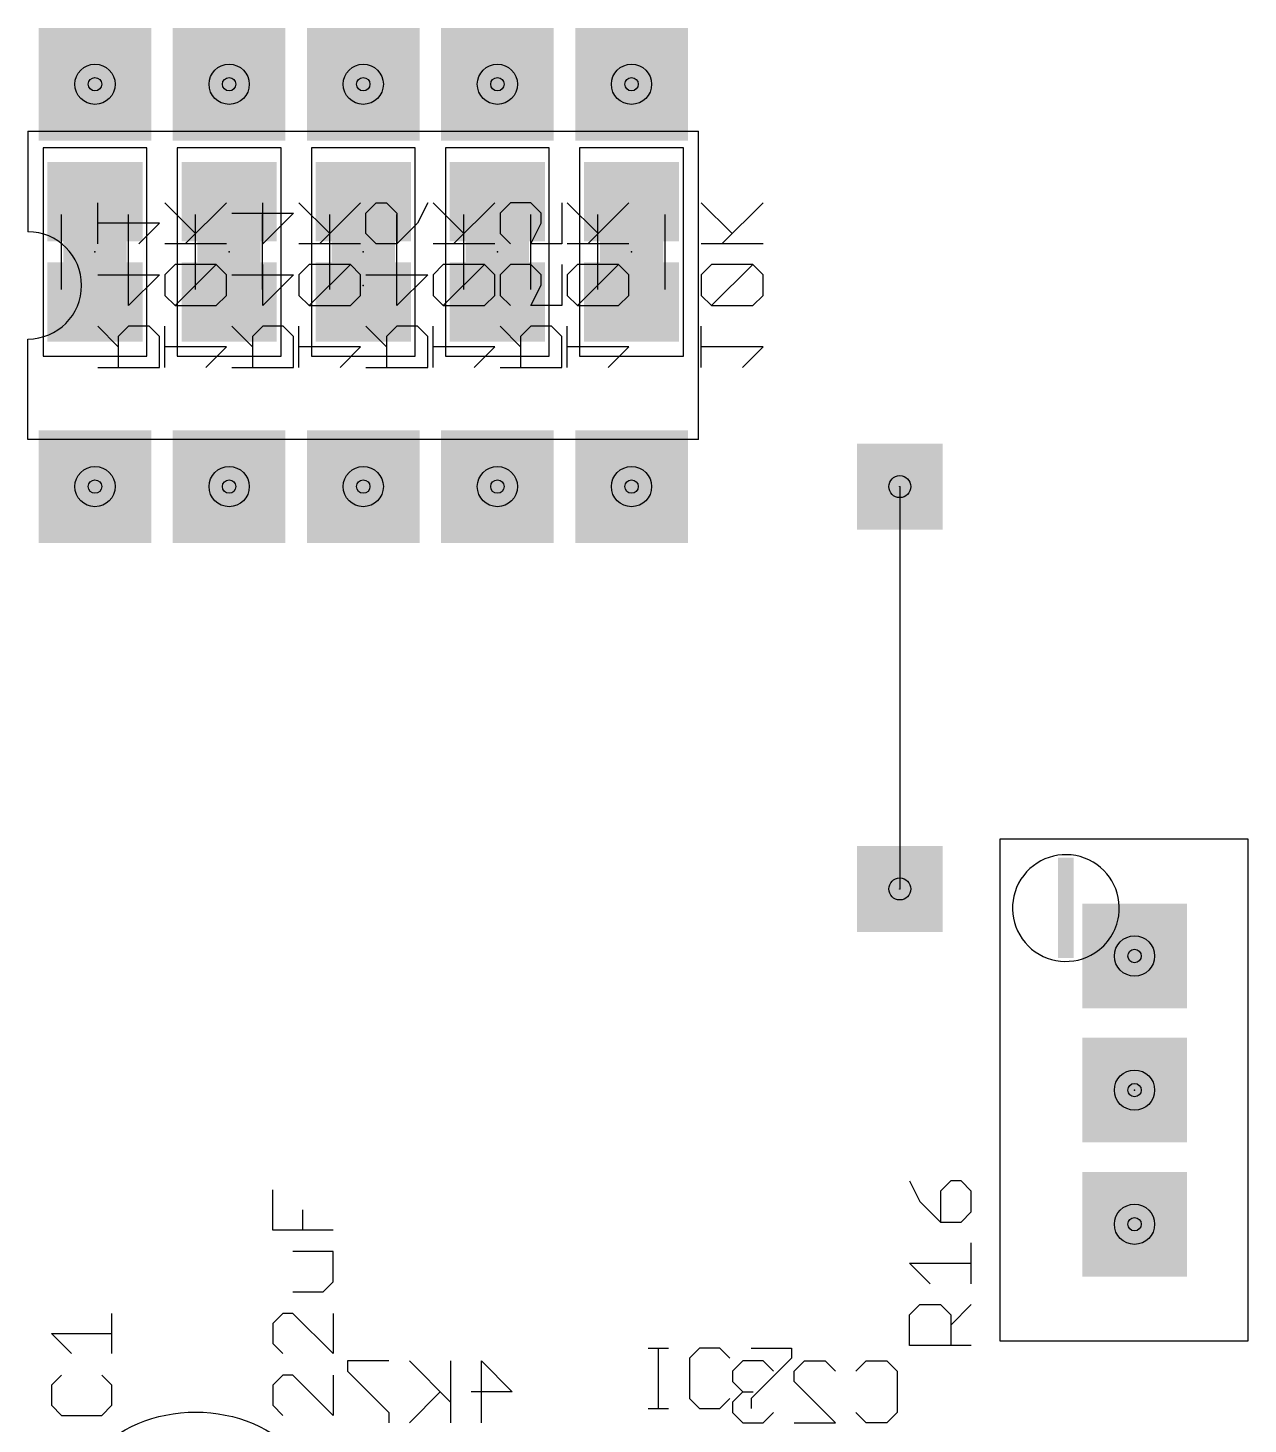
# Model space of a CAD drawing. Extents: x -2 to 128, y 10 to 112.
# Drawn here: x 77.47 to 100.58, y 28.6 to 55.04 of the extents above; entities that cross this region are included whole.
import ezdxf

# ---------------------------------------------------------------- set-up
doc = ezdxf.new("R2010")
doc.units = 0
for name, color, linetype in [('1', 22, 'CONTINUOUS'), ('17', 82, 'CONTINUOUS'), ('18', 82, 'CONTINUOUS'), ('21', 253, 'CONTINUOUS'), ('22', 253, 'CONTINUOUS'), ('23', 7, 'CONTINUOUS'), ('24', 7, 'CONTINUOUS'), ('25', 253, 'CONTINUOUS'), ('26', 253, 'CONTINUOUS'), ('27', 253, 'CONTINUOUS'), ('28', 253, 'CONTINUOUS'), ('29', 253, 'CONTINUOUS'), ('30', 253, 'CONTINUOUS'), ('32', 253, 'CONTINUOUS'), ('36', 253, 'CONTINUOUS'), ('40', 175, 'CONTINUOUS'), ('44', 253, 'CONTINUOUS'), ('51', 253, 'CONTINUOUS'), ('52', 253, 'CONTINUOUS')]:
    doc.layers.add(name, color=color, linetype=linetype)

# ---------------------------------------------------------------- blocks, each defined once
blk = doc.blocks.new('SQUAREP')
blk.add_solid([(-0.5, -0.5), (0.5, -0.5), (-0.5, 0.5), (0.5, 0.5)])
blk = doc.blocks.new('ROUNDP')
blk.add_circle((0, 0), 0.5)
blk = doc.blocks.new('RECT')
blk.add_solid([(-0.5, -0.5), (0.5, -0.5), (-0.5, 0.5), (0.5, 0.5)])
blk = doc.blocks.new('SQUAREV')
blk.add_solid([(-0.5, -0.5), (0.5, -0.5), (-0.5, 0.5), (0.5, 0.5)])
blk = doc.blocks.new('ROUNDV')
blk.add_circle((0, 0), 0.5)

msp = doc.modelspace()

# ---------------------------------------------------------------- linework, layer by layer
at = {"layer": '1'}
msp.add_line((93.98, 46.355), (93.98, 38.735), dxfattribs=at)
at = {"layer": '21'}
for p, q in [((100.575, 39.675), (95.875, 39.675)), ((95.875, 39.675), (95.875, 30.175)), ((100.575, 30.175), (100.575, 39.675)), ((95.875, 30.175), (100.575, 30.175))]:
    msp.add_line(p, q, dxfattribs=at)
msp.add_circle((80.645, 26.035), 2.794, dxfattribs=at)
msp.add_arc((97.125, 38.3732), 1.0109, 351.5693, 302.9602, dxfattribs=at)
at = {"layer": '22'}
for p, q in [((77.47, 53.086), (90.17, 53.086)), ((77.47, 53.086), (77.47, 51.181)), ((90.17, 47.244), (90.17, 53.086)), ((77.47, 47.244), (77.47, 49.149)), ((90.17, 47.244), (77.47, 47.244))]:
    msp.add_line(p, q, dxfattribs=at)
msp.add_arc((77.47, 50.165), 1.016, 270, 90, dxfattribs=at)
at = {"layer": '23'}
msp.add_point((98.425, 34.925), dxfattribs=at)
at = {"layer": '24'}
for p in [(78.74, 50.8), (81.28, 50.8), (83.82, 50.8), (86.36, 50.8), (88.9, 50.8), (83.82, 50.165)]:
    msp.add_point(p, dxfattribs=at)
at = {"layer": '25'}
for p, q in [((94.1648, 33.2042), (94.3597, 32.8144)), ((94.9444, 33.2042), (94.7495, 33.0093)), ((95.1393, 33.2042), (94.9444, 33.2042)), ((95.3342, 33.0093), (95.1393, 33.2042)), ((94.3597, 32.8144), (94.7495, 32.4246)), ((94.7495, 33.0093), (94.7495, 32.4246)), ((95.3342, 32.6195), (95.3342, 33.0093)), ((95.1393, 32.4246), (95.3342, 32.6195)), ((94.7495, 32.4246), (95.1393, 32.4246)), ((95.3342, 31.2552), (95.3342, 32.0348)), ((94.5546, 31.2552), (94.1648, 31.645)), ((94.1648, 31.645), (95.3342, 31.645)), ((79.0575, 29.9349), (79.0575, 30.6975)), ((94.1648, 30.6705), (94.3597, 30.8654)), ((94.3597, 30.8654), (94.7495, 30.8654)), ((94.7495, 30.8654), (94.9444, 30.6705)), ((94.9444, 30.4756), (95.3342, 30.8654)), ((94.1648, 30.0858), (94.1648, 30.6705)), ((94.9444, 30.6705), (94.9444, 30.0858)), ((78.2948, 29.9349), (77.9135, 30.3162)), ((77.9135, 30.3162), (79.0575, 30.3162)), ((89.2175, 30.0365), (89.5988, 30.0365)), ((89.4082, 28.8925), (89.4082, 30.0365)), ((90.1878, 30.0365), (89.9971, 29.8458)), ((90.5691, 30.0365), (90.1878, 30.0365)), ((90.7597, 29.8458), (90.5691, 30.0365)), ((91.1665, 30.0365), (91.9291, 30.0365)), ((91.9291, 30.0365), (91.9291, 29.8458)), ((95.3342, 30.0858), (94.1648, 30.0858)), ((89.9971, 29.8458), (89.9971, 29.0832)), ((91.9291, 29.8458), (91.1665, 29.0832)), ((78.1042, 29.5282), (77.9135, 29.3375)), ((79.0575, 29.3375), (78.8668, 29.5282)), ((77.9135, 29.3375), (77.9135, 28.9562)), ((79.0575, 28.9562), (79.0575, 29.3375)), ((77.9135, 28.9562), (78.1042, 28.7655)), ((78.8668, 28.7655), (79.0575, 28.9562)), ((89.2175, 28.8925), (89.5988, 28.8925)), ((89.9971, 29.0832), (90.1878, 28.8925)), ((90.1878, 28.8925), (90.5691, 28.8925)), ((90.5691, 28.8925), (90.7597, 29.0832)), ((91.1665, 29.0832), (91.1665, 28.8925)), ((78.1042, 28.7655), (78.8668, 28.7655))]:
    msp.add_line(p, q, dxfattribs=at)
at = {"layer": '26'}
for p, q in [((78.7908, 50.9514), (78.7908, 51.731)), ((81.9155, 50.9514), (81.9155, 51.731)), ((83.8708, 51.5361), (84.0657, 51.731)), ((84.0657, 51.731), (84.2606, 51.731)), ((84.2606, 51.731), (84.4555, 51.5361)), ((85.0402, 51.731), (84.8453, 51.3412)), ((86.6057, 51.731), (86.4108, 51.5361)), ((86.9955, 51.731), (86.6057, 51.731)), ((87.1904, 51.5361), (86.9955, 51.731)), ((87.5802, 51.731), (87.5802, 50.9514)), ((79.9602, 51.3412), (78.7908, 51.3412)), ((79.5704, 50.9514), (79.9602, 51.3412)), ((81.3308, 51.5361), (82.5002, 51.5361)), ((82.5002, 51.5361), (81.9155, 50.9514)), ((83.8708, 51.1463), (83.8708, 51.5361)), ((84.4555, 51.5361), (84.4555, 50.9514)), ((84.8453, 51.3412), (84.4555, 50.9514)), ((86.4108, 51.5361), (86.4108, 51.1463)), ((86.9955, 50.9514), (87.1904, 51.3412)), ((87.1904, 51.3412), (87.1904, 51.5361)), ((84.0657, 50.9514), (83.8708, 51.1463)), ((86.4108, 51.1463), (86.6057, 50.9514)), ((84.4555, 50.9514), (84.0657, 50.9514)), ((87.5802, 50.9514), (86.9955, 50.9514)), ((79.3755, 49.782), (79.3755, 50.5616)), ((81.9155, 49.782), (81.9155, 50.5616)), ((84.4555, 49.782), (84.4555, 50.5616)), ((86.6057, 50.5616), (86.4108, 50.3667)), ((86.9955, 50.5616), (86.6057, 50.5616)), ((87.1904, 50.3667), (86.9955, 50.5616)), ((87.5802, 50.5616), (87.5802, 49.782)), ((78.7908, 50.3667), (79.9602, 50.3667)), ((79.9602, 50.3667), (79.3755, 49.782)), ((81.3308, 50.3667), (82.5002, 50.3667)), ((82.5002, 50.3667), (81.9155, 49.782)), ((83.8708, 50.3667), (85.0402, 50.3667)), ((85.0402, 50.3667), (84.4555, 49.782)), ((86.4108, 50.3667), (86.4108, 49.9769)), ((87.1904, 50.1718), (87.1904, 50.3667)), ((86.4108, 49.9769), (86.6057, 49.782)), ((86.9955, 49.782), (87.1904, 50.1718)), ((87.5802, 49.782), (86.9955, 49.782)), ((79.1806, 49.0024), (78.7908, 49.3922)), ((79.3755, 49.3922), (79.1806, 49.1973)), ((79.1806, 49.1973), (79.1806, 48.6126)), ((79.7653, 49.3922), (79.3755, 49.3922)), ((79.9602, 49.1973), (79.7653, 49.3922)), ((79.9602, 48.6126), (79.9602, 49.1973)), ((81.7206, 49.0024), (81.3308, 49.3922)), ((81.9155, 49.3922), (81.7206, 49.1973)), ((81.7206, 49.1973), (81.7206, 48.6126)), ((82.3053, 49.3922), (81.9155, 49.3922)), ((82.5002, 49.1973), (82.3053, 49.3922)), ((82.5002, 48.6126), (82.5002, 49.1973)), ((84.2606, 49.0024), (83.8708, 49.3922)), ((84.4555, 49.3922), (84.2606, 49.1973)), ((84.2606, 49.1973), (84.2606, 48.6126)), ((84.8453, 49.3922), (84.4555, 49.3922)), ((85.0402, 49.1973), (84.8453, 49.3922)), ((85.0402, 48.6126), (85.0402, 49.1973)), ((86.8006, 49.0024), (86.4108, 49.3922)), ((86.9955, 49.3922), (86.8006, 49.1973)), ((86.8006, 49.1973), (86.8006, 48.6126)), ((87.3853, 49.3922), (86.9955, 49.3922)), ((87.5802, 49.1973), (87.3853, 49.3922)), ((87.5802, 48.6126), (87.5802, 49.1973)), ((78.7908, 48.6126), (79.9602, 48.6126)), ((81.3308, 48.6126), (82.5002, 48.6126)), ((83.8708, 48.6126), (85.0402, 48.6126)), ((86.4108, 48.6126), (87.5802, 48.6126)), ((91.0057, 29.7952), (90.8108, 29.6003)), ((91.3955, 29.7952), (91.0057, 29.7952)), ((91.5904, 29.6003), (91.3955, 29.7952)), ((91.9802, 29.6003), (92.1751, 29.7952)), ((92.1751, 29.7952), (92.5649, 29.7952)), ((92.5649, 29.7952), (92.7598, 29.6003)), ((93.1496, 29.6003), (93.3445, 29.7952)), ((93.3445, 29.7952), (93.7343, 29.7952)), ((93.7343, 29.7952), (93.9292, 29.6003)), ((90.8108, 29.6003), (90.8108, 29.4054)), ((90.8108, 29.4054), (91.0057, 29.2105)), ((91.9802, 29.4054), (91.9802, 29.6003)), ((92.7598, 28.6258), (91.9802, 29.4054)), ((93.9292, 29.6003), (93.9292, 28.8207)), ((91.0057, 29.2105), (90.8108, 29.0156)), ((91.0057, 29.2105), (91.2006, 29.2105)), ((90.8108, 29.0156), (90.8108, 28.8207)), ((90.8108, 28.8207), (91.0057, 28.6258)), ((91.0057, 28.6258), (91.3955, 28.6258)), ((91.3955, 28.6258), (91.5904, 28.8207)), ((91.9802, 28.6258), (92.7598, 28.6258)), ((93.3445, 28.6258), (93.1496, 28.8207)), ((93.7343, 28.6258), (93.3445, 28.6258)), ((93.9292, 28.8207), (93.7343, 28.6258))]:
    msp.add_line(p, q, dxfattribs=at)
at = {"layer": '27'}
for p, q in [((82.1045, 32.2737), (82.1045, 33.0363)), ((82.6765, 32.2737), (82.6765, 32.655)), ((83.2485, 32.2737), (82.1045, 32.2737)), ((83.2485, 31.8669), (82.4858, 31.8669)), ((83.2485, 31.295), (83.2485, 31.8669)), ((83.0578, 31.1043), (83.2485, 31.295)), ((82.4858, 31.1043), (83.0578, 31.1043)), ((82.2952, 30.6975), (82.1045, 30.5069)), ((82.4858, 30.6975), (82.2952, 30.6975)), ((83.2485, 29.9349), (82.4858, 30.6975)), ((83.2485, 30.6975), (83.2485, 29.9349)), ((82.1045, 30.5069), (82.1045, 30.1256)), ((82.1045, 30.1256), (82.2952, 29.9349)), ((82.2952, 29.5282), (82.1045, 29.3375)), ((82.4858, 29.5282), (82.2952, 29.5282)), ((83.2485, 28.7655), (82.4858, 29.5282)), ((83.2485, 29.5282), (83.2485, 28.7655)), ((82.1045, 29.3375), (82.1045, 28.9562)), ((82.1045, 28.9562), (82.2952, 28.7655))]:
    msp.add_line(p, q, dxfattribs=at)
at = {"layer": '28'}
for p, q in [((80.6455, 51.1463), (80.0608, 51.731)), ((80.4506, 50.9514), (81.2302, 51.731)), ((83.1855, 51.1463), (82.6008, 51.731)), ((82.9906, 50.9514), (83.7702, 51.731)), ((85.7255, 51.1463), (85.1408, 51.731)), ((85.5306, 50.9514), (86.3102, 51.731)), ((88.2655, 51.1463), (87.6808, 51.731)), ((88.0706, 50.9514), (88.8502, 51.731)), ((90.8055, 51.1463), (90.2208, 51.731)), ((90.6106, 50.9514), (91.3902, 51.731)), ((81.2302, 50.9514), (80.0608, 50.9514)), ((83.7702, 50.9514), (82.6008, 50.9514)), ((86.3102, 50.9514), (85.1408, 50.9514)), ((88.8502, 50.9514), (87.6808, 50.9514)), ((91.3902, 50.9514), (90.2208, 50.9514)), ((80.2557, 50.5616), (80.0608, 50.3667)), ((81.0353, 50.5616), (80.2557, 50.5616)), ((80.2557, 49.782), (81.0353, 50.5616)), ((81.2302, 50.3667), (81.0353, 50.5616)), ((82.7957, 50.5616), (82.6008, 50.3667)), ((83.5753, 50.5616), (82.7957, 50.5616)), ((82.7957, 49.782), (83.5753, 50.5616)), ((83.7702, 50.3667), (83.5753, 50.5616)), ((85.3357, 50.5616), (85.1408, 50.3667)), ((86.1153, 50.5616), (85.3357, 50.5616)), ((85.3357, 49.782), (86.1153, 50.5616)), ((86.3102, 50.3667), (86.1153, 50.5616)), ((87.8757, 50.5616), (87.6808, 50.3667)), ((88.6553, 50.5616), (87.8757, 50.5616)), ((87.8757, 49.782), (88.6553, 50.5616)), ((88.8502, 50.3667), (88.6553, 50.5616)), ((90.4157, 50.5616), (90.2208, 50.3667)), ((91.1953, 50.5616), (90.4157, 50.5616)), ((90.4157, 49.782), (91.1953, 50.5616)), ((91.3902, 50.3667), (91.1953, 50.5616)), ((80.0608, 50.3667), (80.0608, 49.9769)), ((81.2302, 49.9769), (81.2302, 50.3667)), ((82.6008, 50.3667), (82.6008, 49.9769)), ((83.7702, 49.9769), (83.7702, 50.3667)), ((85.1408, 50.3667), (85.1408, 49.9769)), ((86.3102, 49.9769), (86.3102, 50.3667)), ((87.6808, 50.3667), (87.6808, 49.9769)), ((88.8502, 49.9769), (88.8502, 50.3667)), ((90.2208, 50.3667), (90.2208, 49.9769)), ((91.3902, 49.9769), (91.3902, 50.3667)), ((80.0608, 49.9769), (80.2557, 49.782)), ((81.0353, 49.782), (81.2302, 49.9769)), ((82.6008, 49.9769), (82.7957, 49.782)), ((83.5753, 49.782), (83.7702, 49.9769)), ((85.1408, 49.9769), (85.3357, 49.782)), ((86.1153, 49.782), (86.3102, 49.9769)), ((87.6808, 49.9769), (87.8757, 49.782)), ((88.6553, 49.782), (88.8502, 49.9769)), ((90.2208, 49.9769), (90.4157, 49.782)), ((91.1953, 49.782), (91.3902, 49.9769)), ((80.2557, 49.782), (81.0353, 49.782)), ((82.7957, 49.782), (83.5753, 49.782)), ((85.3357, 49.782), (86.1153, 49.782)), ((87.8757, 49.782), (88.6553, 49.782)), ((90.4157, 49.782), (91.1953, 49.782)), ((80.0608, 48.6126), (80.0608, 49.3922)), ((82.6008, 48.6126), (82.6008, 49.3922)), ((85.1408, 48.6126), (85.1408, 49.3922)), ((87.6808, 48.6126), (87.6808, 49.3922)), ((90.2208, 48.6126), (90.2208, 49.3922)), ((81.2302, 49.0024), (80.0608, 49.0024)), ((80.8404, 48.6126), (81.2302, 49.0024)), ((83.7702, 49.0024), (82.6008, 49.0024)), ((83.3804, 48.6126), (83.7702, 49.0024)), ((86.3102, 49.0024), (85.1408, 49.0024)), ((85.9204, 48.6126), (86.3102, 49.0024)), ((88.8502, 49.0024), (87.6808, 49.0024)), ((88.4604, 48.6126), (88.8502, 49.0024)), ((91.3902, 49.0024), (90.2208, 49.0024)), ((91.0004, 48.6126), (91.3902, 49.0024)), ((84.3036, 29.7952), (83.524, 29.7952)), ((83.524, 29.7952), (83.524, 29.6003)), ((85.473, 29.0156), (84.6934, 29.7952)), ((85.473, 29.7952), (85.473, 28.6258)), ((86.0577, 28.6258), (86.0577, 29.7952)), ((86.0577, 29.7952), (86.6424, 29.2105)), ((83.524, 29.6003), (84.3036, 28.8207)), ((85.2781, 29.2105), (84.6934, 28.6258)), ((86.6424, 29.2105), (85.8628, 29.2105)), ((84.3036, 28.8207), (84.3036, 28.6258))]:
    msp.add_line(p, q, dxfattribs=at)
at = {"layer": '40'}
for p, q in [((77.757, 52.773), (77.757, 48.827)), ((79.723, 52.773), (77.757, 52.773)), ((79.723, 48.827), (79.723, 52.773)), ((80.297, 52.773), (80.297, 48.827)), ((82.263, 52.773), (80.297, 52.773)), ((82.263, 48.827), (82.263, 52.773)), ((82.837, 52.773), (82.837, 48.827)), ((84.803, 52.773), (82.837, 52.773)), ((84.803, 48.827), (84.803, 52.773)), ((85.377, 52.773), (85.377, 48.827)), ((87.343, 52.773), (85.377, 52.773)), ((87.343, 48.827), (87.343, 52.773)), ((87.917, 52.773), (87.917, 48.827)), ((89.883, 52.773), (87.917, 52.773)), ((89.883, 48.827), (89.883, 52.773)), ((77.757, 48.827), (79.723, 48.827)), ((80.297, 48.827), (82.263, 48.827)), ((82.837, 48.827), (84.803, 48.827)), ((85.377, 48.827), (87.343, 48.827)), ((87.917, 48.827), (89.883, 48.827))]:
    msp.add_line(p, q, dxfattribs=at)
at = {"layer": '44'}
for centre, radius in [((78.74, 53.975), 0.127), ((81.28, 53.975), 0.127), ((83.82, 53.975), 0.127), ((86.36, 53.975), 0.127), ((88.9, 53.975), 0.127), ((78.74, 46.355), 0.127), ((81.28, 46.355), 0.127), ((83.82, 46.355), 0.127), ((86.36, 46.355), 0.127), ((88.9, 46.355), 0.127), ((93.98, 46.355), 0.005), ((93.98, 38.735), 0.005), ((98.425, 37.465), 0.127), ((98.425, 34.925), 0.127), ((98.425, 32.385), 0.127)]:
    msp.add_circle(centre, radius, dxfattribs=at)
at = {"layer": '51'}
msp.add_arc((97.125, 38.3732), 1.0109, 302.9602, 351.5693, dxfattribs=at)
at = {"layer": '52'}
for p, q in [((78.105, 50.0888), (78.105, 51.5112)), ((79.375, 50.0888), (79.375, 51.5112)), ((80.645, 50.0888), (80.645, 51.5112)), ((81.915, 50.0888), (81.915, 51.5112)), ((83.185, 50.0888), (83.185, 51.5112)), ((84.455, 50.0888), (84.455, 51.5112)), ((85.725, 50.0888), (85.725, 51.5112)), ((86.995, 50.0888), (86.995, 51.5112)), ((88.265, 50.0888), (88.265, 51.5112)), ((89.535, 50.0888), (89.535, 51.5112))]:
    msp.add_line(p, q, dxfattribs=at)

# ---------------------------------------------------------------- block references
at = {"layer": '17', "rotation": 270}
for name, p, xscale, yscale in [('SQUAREP', (78.74, 53.975), 1.9304, 1.9304), ('SQUAREP', (81.28, 53.975), 1.9304, 1.9304), ('SQUAREP', (83.82, 53.975), 1.9304, 1.9304), ('SQUAREP', (86.36, 53.975), 1.9304, 1.9304), ('SQUAREP', (88.9, 53.975), 1.9304, 1.9304), ('ROUNDP', (78.74, 53.975), 0.762, 0.762), ('ROUNDP', (78.74, 53.975), 0.762, 0.762), ('ROUNDP', (78.74, 53.975), 0.762, 0.762), ('ROUNDP', (78.74, 53.975), 0.762, 0.762), ('ROUNDP', (78.74, 53.975), 0.762, 0.762), ('ROUNDP', (78.74, 53.975), 0.762, 0.762), ('ROUNDP', (78.74, 53.975), 0.762, 0.762), ('ROUNDP', (78.74, 53.975), 0.762, 0.762), ('ROUNDP', (78.74, 53.975), 0.762, 0.762), ('ROUNDP', (78.74, 53.975), 0.762, 0.762), ('ROUNDP', (78.74, 53.975), 0.762, 0.762), ('ROUNDP', (78.74, 53.975), 0.762, 0.762), ('ROUNDP', (78.74, 53.975), 0.762, 0.762), ('ROUNDP', (78.74, 53.975), 0.762, 0.762), ('ROUNDP', (81.28, 53.975), 0.762, 0.762), ('ROUNDP', (81.28, 53.975), 0.762, 0.762), ('ROUNDP', (81.28, 53.975), 0.762, 0.762), ('ROUNDP', (81.28, 53.975), 0.762, 0.762), ('ROUNDP', (81.28, 53.975), 0.762, 0.762), ('ROUNDP', (81.28, 53.975), 0.762, 0.762), ('ROUNDP', (81.28, 53.975), 0.762, 0.762), ('ROUNDP', (81.28, 53.975), 0.762, 0.762), ('ROUNDP', (81.28, 53.975), 0.762, 0.762), ('ROUNDP', (81.28, 53.975), 0.762, 0.762), ('ROUNDP', (81.28, 53.975), 0.762, 0.762), ('ROUNDP', (81.28, 53.975), 0.762, 0.762), ('ROUNDP', (81.28, 53.975), 0.762, 0.762), ('ROUNDP', (81.28, 53.975), 0.762, 0.762), ('ROUNDP', (83.82, 53.975), 0.762, 0.762), ('ROUNDP', (83.82, 53.975), 0.762, 0.762), ('ROUNDP', (83.82, 53.975), 0.762, 0.762), ('ROUNDP', (83.82, 53.975), 0.762, 0.762), ('ROUNDP', (83.82, 53.975), 0.762, 0.762), ('ROUNDP', (83.82, 53.975), 0.762, 0.762), ('ROUNDP', (83.82, 53.975), 0.762, 0.762), ('ROUNDP', (83.82, 53.975), 0.762, 0.762), ('ROUNDP', (83.82, 53.975), 0.762, 0.762), ('ROUNDP', (83.82, 53.975), 0.762, 0.762), ('ROUNDP', (83.82, 53.975), 0.762, 0.762), ('ROUNDP', (83.82, 53.975), 0.762, 0.762), ('ROUNDP', (83.82, 53.975), 0.762, 0.762), ('ROUNDP', (83.82, 53.975), 0.762, 0.762), ('ROUNDP', (86.36, 53.975), 0.762, 0.762), ('ROUNDP', (86.36, 53.975), 0.762, 0.762), ('ROUNDP', (86.36, 53.975), 0.762, 0.762), ('ROUNDP', (86.36, 53.975), 0.762, 0.762), ('ROUNDP', (86.36, 53.975), 0.762, 0.762), ('ROUNDP', (86.36, 53.975), 0.762, 0.762), ('ROUNDP', (86.36, 53.975), 0.762, 0.762), ('ROUNDP', (86.36, 53.975), 0.762, 0.762), ('ROUNDP', (86.36, 53.975), 0.762, 0.762), ('ROUNDP', (86.36, 53.975), 0.762, 0.762), ('ROUNDP', (86.36, 53.975), 0.762, 0.762), ('ROUNDP', (86.36, 53.975), 0.762, 0.762), ('ROUNDP', (86.36, 53.975), 0.762, 0.762), ('ROUNDP', (86.36, 53.975), 0.762, 0.762), ('ROUNDP', (88.9, 53.975), 0.762, 0.762), ('ROUNDP', (88.9, 53.975), 0.762, 0.762), ('ROUNDP', (88.9, 53.975), 0.762, 0.762), ('ROUNDP', (88.9, 53.975), 0.762, 0.762), ('ROUNDP', (88.9, 53.975), 0.762, 0.762), ('ROUNDP', (88.9, 53.975), 0.762, 0.762), ('ROUNDP', (88.9, 53.975), 0.762, 0.762), ('ROUNDP', (88.9, 53.975), 0.762, 0.762), ('ROUNDP', (88.9, 53.975), 0.762, 0.762), ('ROUNDP', (88.9, 53.975), 0.762, 0.762), ('ROUNDP', (88.9, 53.975), 0.762, 0.762), ('ROUNDP', (88.9, 53.975), 0.762, 0.762), ('ROUNDP', (88.9, 53.975), 0.762, 0.762), ('ROUNDP', (88.9, 53.975), 0.762, 0.762), ('SQUAREP', (78.74, 46.355), 1.9304, 1.9304), ('SQUAREP', (81.28, 46.355), 1.9304, 1.9304), ('SQUAREP', (83.82, 46.355), 1.9304, 1.9304), ('SQUAREP', (86.36, 46.355), 1.9304, 1.9304), ('SQUAREP', (88.9, 46.355), 1.9304, 1.9304), ('ROUNDP', (78.74, 46.355), 0.762, 0.762), ('ROUNDP', (78.74, 46.355), 0.762, 0.762), ('ROUNDP', (78.74, 46.355), 0.762, 0.762), ('ROUNDP', (78.74, 46.355), 0.762, 0.762), ('ROUNDP', (78.74, 46.355), 0.762, 0.762), ('ROUNDP', (78.74, 46.355), 0.762, 0.762), ('ROUNDP', (78.74, 46.355), 0.762, 0.762), ('ROUNDP', (78.74, 46.355), 0.762, 0.762), ('ROUNDP', (78.74, 46.355), 0.762, 0.762), ('ROUNDP', (78.74, 46.355), 0.762, 0.762), ('ROUNDP', (78.74, 46.355), 0.762, 0.762), ('ROUNDP', (78.74, 46.355), 0.762, 0.762), ('ROUNDP', (78.74, 46.355), 0.762, 0.762), ('ROUNDP', (78.74, 46.355), 0.762, 0.762), ('ROUNDP', (81.28, 46.355), 0.762, 0.762), ('ROUNDP', (81.28, 46.355), 0.762, 0.762), ('ROUNDP', (81.28, 46.355), 0.762, 0.762), ('ROUNDP', (81.28, 46.355), 0.762, 0.762), ('ROUNDP', (81.28, 46.355), 0.762, 0.762), ('ROUNDP', (81.28, 46.355), 0.762, 0.762), ('ROUNDP', (81.28, 46.355), 0.762, 0.762), ('ROUNDP', (81.28, 46.355), 0.762, 0.762), ('ROUNDP', (81.28, 46.355), 0.762, 0.762), ('ROUNDP', (81.28, 46.355), 0.762, 0.762), ('ROUNDP', (81.28, 46.355), 0.762, 0.762), ('ROUNDP', (81.28, 46.355), 0.762, 0.762), ('ROUNDP', (81.28, 46.355), 0.762, 0.762), ('ROUNDP', (81.28, 46.355), 0.762, 0.762), ('ROUNDP', (83.82, 46.355), 0.762, 0.762), ('ROUNDP', (83.82, 46.355), 0.762, 0.762), ('ROUNDP', (83.82, 46.355), 0.762, 0.762), ('ROUNDP', (83.82, 46.355), 0.762, 0.762), ('ROUNDP', (83.82, 46.355), 0.762, 0.762), ('ROUNDP', (83.82, 46.355), 0.762, 0.762), ('ROUNDP', (83.82, 46.355), 0.762, 0.762), ('ROUNDP', (83.82, 46.355), 0.762, 0.762), ('ROUNDP', (83.82, 46.355), 0.762, 0.762), ('ROUNDP', (83.82, 46.355), 0.762, 0.762), ('ROUNDP', (83.82, 46.355), 0.762, 0.762), ('ROUNDP', (83.82, 46.355), 0.762, 0.762), ('ROUNDP', (83.82, 46.355), 0.762, 0.762), ('ROUNDP', (83.82, 46.355), 0.762, 0.762), ('ROUNDP', (86.36, 46.355), 0.762, 0.762), ('ROUNDP', (86.36, 46.355), 0.762, 0.762), ('ROUNDP', (86.36, 46.355), 0.762, 0.762), ('ROUNDP', (86.36, 46.355), 0.762, 0.762), ('ROUNDP', (86.36, 46.355), 0.762, 0.762), ('ROUNDP', (86.36, 46.355), 0.762, 0.762), ('ROUNDP', (86.36, 46.355), 0.762, 0.762), ('ROUNDP', (86.36, 46.355), 0.762, 0.762), ('ROUNDP', (86.36, 46.355), 0.762, 0.762), ('ROUNDP', (86.36, 46.355), 0.762, 0.762), ('ROUNDP', (86.36, 46.355), 0.762, 0.762), ('ROUNDP', (86.36, 46.355), 0.762, 0.762), ('ROUNDP', (86.36, 46.355), 0.762, 0.762), ('ROUNDP', (86.36, 46.355), 0.762, 0.762), ('ROUNDP', (88.9, 46.355), 0.762, 0.762), ('ROUNDP', (88.9, 46.355), 0.762, 0.762), ('ROUNDP', (88.9, 46.355), 0.762, 0.762), ('ROUNDP', (88.9, 46.355), 0.762, 0.762), ('ROUNDP', (88.9, 46.355), 0.762, 0.762), ('ROUNDP', (88.9, 46.355), 0.762, 0.762), ('ROUNDP', (88.9, 46.355), 0.762, 0.762), ('ROUNDP', (88.9, 46.355), 0.762, 0.762), ('ROUNDP', (88.9, 46.355), 0.762, 0.762), ('ROUNDP', (88.9, 46.355), 0.762, 0.762), ('ROUNDP', (88.9, 46.355), 0.762, 0.762), ('ROUNDP', (88.9, 46.355), 0.762, 0.762), ('ROUNDP', (88.9, 46.355), 0.762, 0.762), ('ROUNDP', (88.9, 46.355), 0.762, 0.762)]:
    msp.add_blockref(name, p, dxfattribs=dict(at, xscale=xscale, yscale=yscale))
at = {"layer": '17'}
for name, p, xscale, yscale in [('SQUAREP', (98.425, 37.465), 1.778, 1.778), ('ROUNDP', (98.425, 37.465), 0.762, 0.762), ('ROUNDP', (98.425, 37.465), 0.762, 0.762), ('ROUNDP', (98.425, 37.465), 0.762, 0.762), ('ROUNDP', (98.425, 37.465), 0.762, 0.762), ('ROUNDP', (98.425, 37.465), 0.762, 0.762), ('ROUNDP', (98.425, 37.465), 0.762, 0.762), ('ROUNDP', (98.425, 37.465), 0.762, 0.762), ('ROUNDP', (98.425, 37.465), 0.762, 0.762), ('ROUNDP', (98.425, 37.465), 0.762, 0.762), ('ROUNDP', (98.425, 37.465), 0.762, 0.762), ('ROUNDP', (98.425, 37.465), 0.762, 0.762), ('ROUNDP', (98.425, 37.465), 0.762, 0.762), ('ROUNDP', (98.425, 37.465), 0.762, 0.762), ('ROUNDP', (98.425, 37.465), 0.762, 0.762), ('SQUAREP', (98.425, 34.925), 1.778, 1.778), ('ROUNDP', (98.425, 34.925), 0.762, 0.762), ('ROUNDP', (98.425, 34.925), 0.762, 0.762), ('ROUNDP', (98.425, 34.925), 0.762, 0.762), ('ROUNDP', (98.425, 34.925), 0.762, 0.762), ('ROUNDP', (98.425, 34.925), 0.762, 0.762), ('ROUNDP', (98.425, 34.925), 0.762, 0.762), ('ROUNDP', (98.425, 34.925), 0.762, 0.762), ('ROUNDP', (98.425, 34.925), 0.762, 0.762), ('ROUNDP', (98.425, 34.925), 0.762, 0.762), ('ROUNDP', (98.425, 34.925), 0.762, 0.762), ('ROUNDP', (98.425, 34.925), 0.762, 0.762), ('ROUNDP', (98.425, 34.925), 0.762, 0.762), ('ROUNDP', (98.425, 34.925), 0.762, 0.762), ('ROUNDP', (98.425, 34.925), 0.762, 0.762), ('SQUAREP', (98.425, 32.385), 1.778, 1.778), ('ROUNDP', (98.425, 32.385), 0.762, 0.762), ('ROUNDP', (98.425, 32.385), 0.762, 0.762), ('ROUNDP', (98.425, 32.385), 0.762, 0.762), ('ROUNDP', (98.425, 32.385), 0.762, 0.762), ('ROUNDP', (98.425, 32.385), 0.762, 0.762), ('ROUNDP', (98.425, 32.385), 0.762, 0.762), ('ROUNDP', (98.425, 32.385), 0.762, 0.762), ('ROUNDP', (98.425, 32.385), 0.762, 0.762), ('ROUNDP', (98.425, 32.385), 0.762, 0.762), ('ROUNDP', (98.425, 32.385), 0.762, 0.762), ('ROUNDP', (98.425, 32.385), 0.762, 0.762), ('ROUNDP', (98.425, 32.385), 0.762, 0.762), ('ROUNDP', (98.425, 32.385), 0.762, 0.762), ('ROUNDP', (98.425, 32.385), 0.762, 0.762)]:
    msp.add_blockref(name, p, dxfattribs=dict(at, xscale=xscale, yscale=yscale))
at = {"layer": '18'}
for name, p, xscale, yscale in [('SQUAREV', (93.98, 46.355), 1.4224, 1.4224), ('ROUNDV', (93.98, 46.355), 0.4164, 0.4164), ('ROUNDV', (93.98, 46.355), 0.4164, 0.4164), ('ROUNDV', (93.98, 46.355), 0.4164, 0.4164), ('ROUNDV', (93.98, 46.355), 0.4164, 0.4164), ('ROUNDV', (93.98, 46.355), 0.4164, 0.4164), ('ROUNDV', (93.98, 46.355), 0.4164, 0.4164), ('ROUNDV', (93.98, 46.355), 0.4164, 0.4164), ('ROUNDV', (93.98, 46.355), 0.4164, 0.4164), ('ROUNDV', (93.98, 46.355), 0.4164, 0.4164), ('ROUNDV', (93.98, 46.355), 0.4164, 0.4164), ('ROUNDV', (93.98, 46.355), 0.4164, 0.4164), ('ROUNDV', (93.98, 46.355), 0.4164, 0.4164), ('ROUNDV', (93.98, 46.355), 0.4164, 0.4164), ('ROUNDV', (93.98, 46.355), 0.4164, 0.4164), ('SQUAREV', (93.98, 38.735), 1.4224, 1.4224), ('ROUNDV', (93.98, 38.735), 0.4164, 0.4164), ('ROUNDV', (93.98, 38.735), 0.4164, 0.4164), ('ROUNDV', (93.98, 38.735), 0.4164, 0.4164), ('ROUNDV', (93.98, 38.735), 0.4164, 0.4164), ('ROUNDV', (93.98, 38.735), 0.4164, 0.4164), ('ROUNDV', (93.98, 38.735), 0.4164, 0.4164), ('ROUNDV', (93.98, 38.735), 0.4164, 0.4164), ('ROUNDV', (93.98, 38.735), 0.4164, 0.4164), ('ROUNDV', (93.98, 38.735), 0.4164, 0.4164), ('ROUNDV', (93.98, 38.735), 0.4164, 0.4164), ('ROUNDV', (93.98, 38.735), 0.4164, 0.4164), ('ROUNDV', (93.98, 38.735), 0.4164, 0.4164), ('ROUNDV', (93.98, 38.735), 0.4164, 0.4164), ('ROUNDV', (93.98, 38.735), 0.4164, 0.4164)]:
    msp.add_blockref(name, p, dxfattribs=dict(at, xscale=xscale, yscale=yscale))
at = {"layer": '21', "xscale": 0.3, "yscale": 1.9}
msp.add_blockref('RECT', (97.125, 38.375), dxfattribs=at)
at = {"layer": '29', "xscale": 2.1336, "yscale": 2.1336, "rotation": 270}
for p in [(78.74, 53.975), (81.28, 53.975), (83.82, 53.975), (86.36, 53.975), (88.9, 53.975), (78.74, 46.355), (81.28, 46.355), (83.82, 46.355), (86.36, 46.355), (88.9, 46.355)]:
    msp.add_blockref('SQUAREP', p, dxfattribs=at)
at = {"layer": '29'}
for name, p, xscale, yscale in [('SQUAREV', (93.98, 46.355), 1.6256, 1.6256), ('SQUAREV', (93.98, 38.735), 1.6256, 1.6256), ('SQUAREP', (98.425, 37.465), 1.9812, 1.9812), ('SQUAREP', (98.425, 34.925), 1.9812, 1.9812), ('SQUAREP', (98.425, 32.385), 1.9812, 1.9812)]:
    msp.add_blockref(name, p, dxfattribs=dict(at, xscale=xscale, yscale=yscale))
at = {"layer": '30', "rotation": 270}
for name, p, xscale, yscale in [('SQUAREP', (78.74, 53.975), 2.1336, 2.1336), ('SQUAREP', (81.28, 53.975), 2.1336, 2.1336), ('SQUAREP', (83.82, 53.975), 2.1336, 2.1336), ('SQUAREP', (86.36, 53.975), 2.1336, 2.1336), ('SQUAREP', (88.9, 53.975), 2.1336, 2.1336), ('RECT', (78.74, 51.75), 1.5032, 1.8032), ('RECT', (81.28, 51.75), 1.5032, 1.8032), ('RECT', (83.82, 51.75), 1.5032, 1.8032), ('RECT', (86.36, 51.75), 1.5032, 1.8032), ('RECT', (88.9, 51.75), 1.5032, 1.8032), ('RECT', (78.74, 49.85), 1.5032, 1.8032), ('RECT', (81.28, 49.85), 1.5032, 1.8032), ('RECT', (83.82, 49.85), 1.5032, 1.8032), ('RECT', (86.36, 49.85), 1.5032, 1.8032), ('RECT', (88.9, 49.85), 1.5032, 1.8032), ('SQUAREP', (78.74, 46.355), 2.1336, 2.1336), ('SQUAREP', (81.28, 46.355), 2.1336, 2.1336), ('SQUAREP', (83.82, 46.355), 2.1336, 2.1336), ('SQUAREP', (86.36, 46.355), 2.1336, 2.1336), ('SQUAREP', (88.9, 46.355), 2.1336, 2.1336)]:
    msp.add_blockref(name, p, dxfattribs=dict(at, xscale=xscale, yscale=yscale))
at = {"layer": '30'}
for name, p, xscale, yscale in [('SQUAREV', (93.98, 46.355), 1.6256, 1.6256), ('SQUAREV', (93.98, 38.735), 1.6256, 1.6256), ('SQUAREP', (98.425, 37.465), 1.9812, 1.9812), ('SQUAREP', (98.425, 34.925), 1.9812, 1.9812), ('SQUAREP', (98.425, 32.385), 1.9812, 1.9812)]:
    msp.add_blockref(name, p, dxfattribs=dict(at, xscale=xscale, yscale=yscale))
at = {"layer": '32', "xscale": 1.3, "yscale": 1.6, "rotation": 270}
for p in [(78.74, 51.75), (81.28, 51.75), (83.82, 51.75), (86.36, 51.75), (88.9, 51.75), (78.74, 49.85), (81.28, 49.85), (83.82, 49.85), (86.36, 49.85), (88.9, 49.85)]:
    msp.add_blockref('RECT', p, dxfattribs=at)
at = {"layer": '36', "xscale": 0.3998, "yscale": 1.1998, "rotation": 270}
for p in [(78.74, 50.8), (81.28, 50.8), (83.82, 50.8), (86.36, 50.8), (88.9, 50.8)]:
    msp.add_blockref('RECT', p, dxfattribs=at)
at = {"layer": '52', "xscale": 0.3556, "yscale": 1.4224, "rotation": 270}
for p in [(78.74, 51.6636), (81.28, 51.6636), (83.82, 51.6636), (86.36, 51.6636), (88.9, 51.6636), (78.74, 49.9364), (81.28, 49.9364), (83.82, 49.9364), (86.36, 49.9364), (88.9, 49.9364)]:
    msp.add_blockref('RECT', p, dxfattribs=at)

doc.saveas('drawing.dxf')
